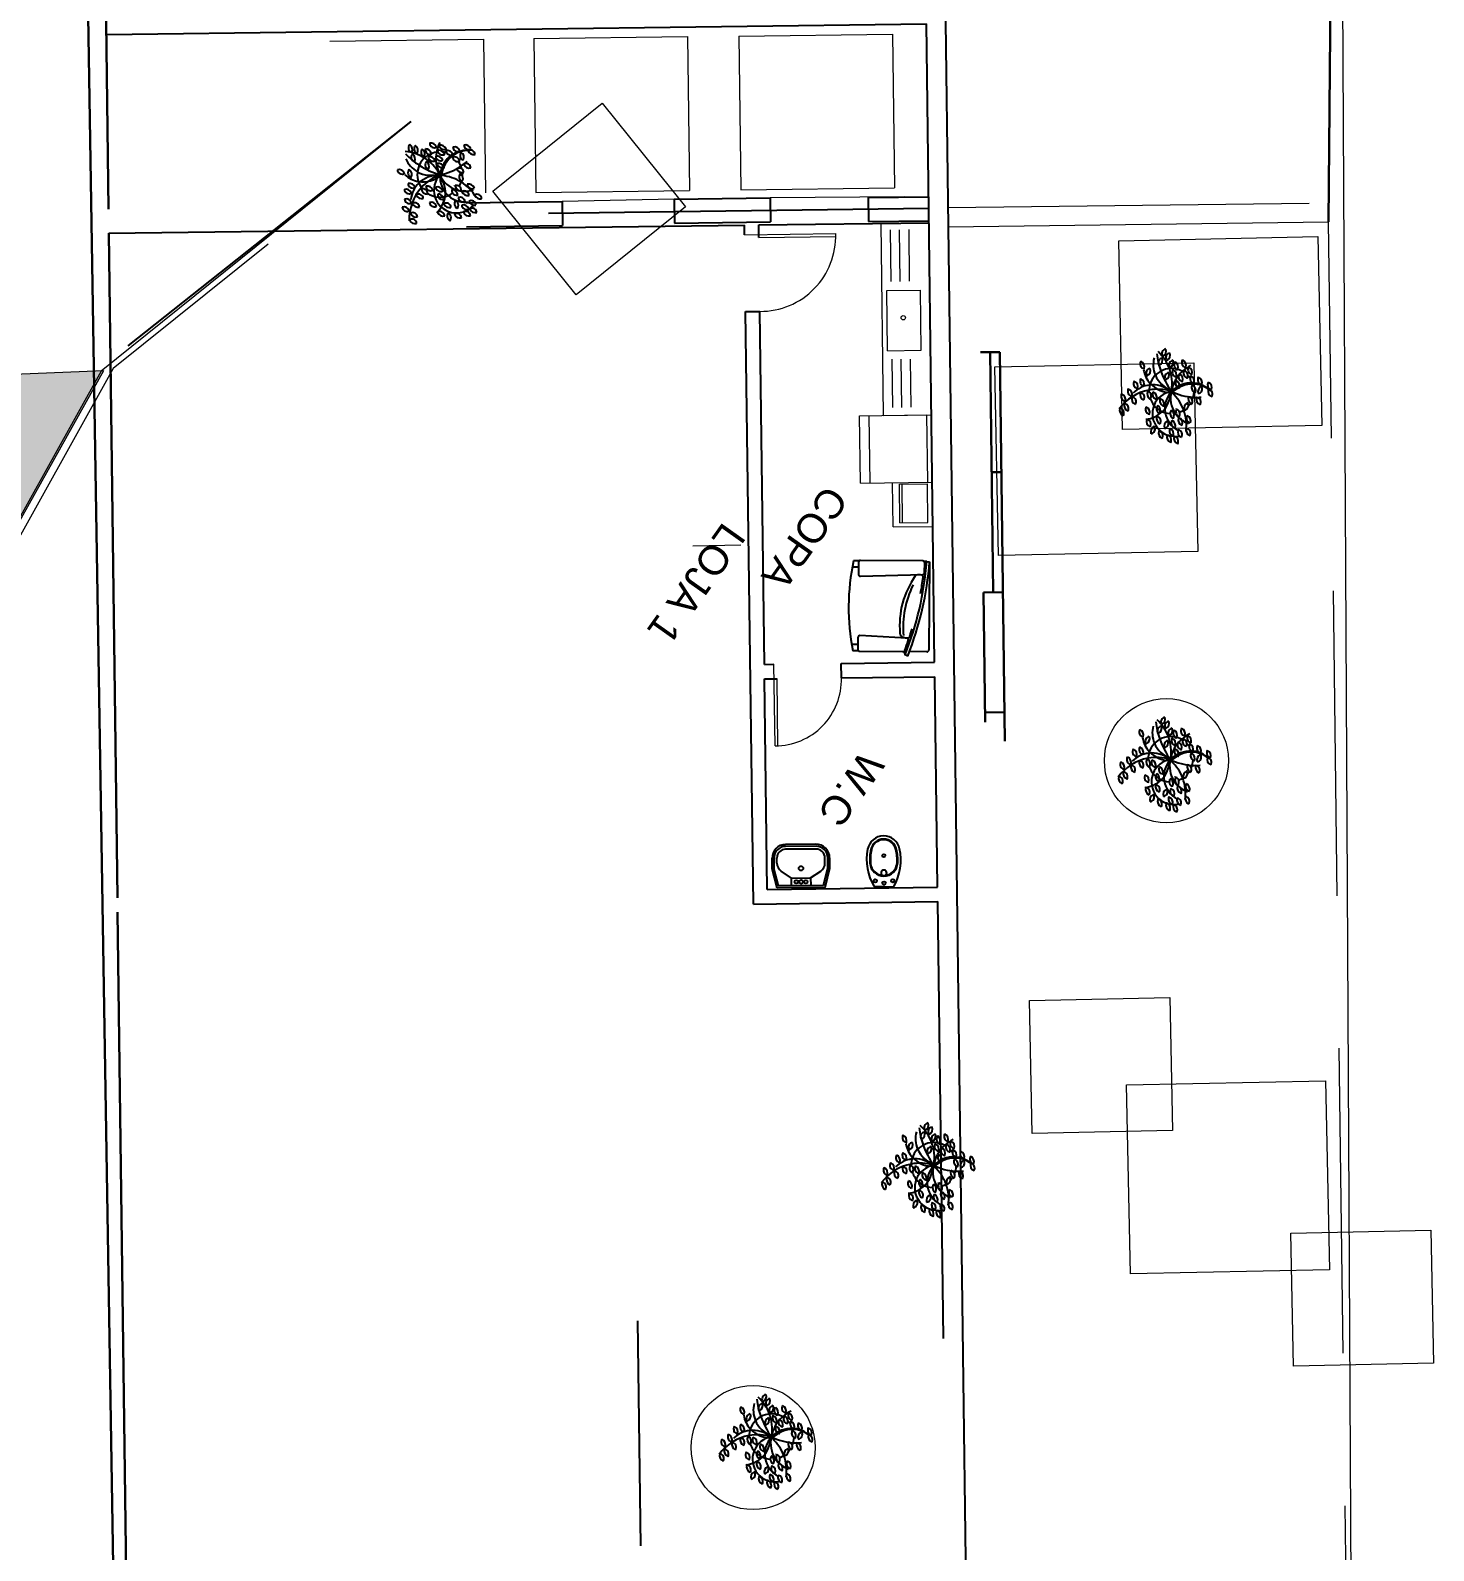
# Model space of a CAD drawing. Header units: metres. Extents: x 322294 to 7190115, y 7390841 to 10157759.
# Drawn here: x 323136.04 to 323150.65, y 7393308.7 to 7393324.52 of the extents above; entities that cross this region are included whole.
import ezdxf

# ---------------------------------------------------------------- set-up
doc = ezdxf.new("R2010")
doc.units = ezdxf.units.M
doc.linetypes.add('DASHED', pattern=[19.05, 12.7, -6.35])
doc.linetypes.add('HIDDEN2', pattern=[4.7625, 3.175, -1.5875])
doc.layers.get('0').update_dxf_attribs({"lineweight": 18})
for name, color, linetype, lineweight in [('352_HIDROG_INTERM_TOP', 4, 'Continuous', 18), ('ESQUADRIA', 2, 'Continuous', 15), ('madeira', 22, 'Continuous', 15), ('MÓVEIS', 7, 'Continuous', 13), ('PAREDE EXTERNA', 6, 'Continuous', 30), ('PAREDE INTERNA', 181, 'Continuous', 25), ('PISO', 254, 'Continuous', 9), ('VIDRO', 4, 'Continuous', 15)]:
    doc.layers.add(name, color=color, linetype=linetype, lineweight=lineweight)
for name, color, linetype in [('HIDRAULICA', 3, 'Continuous'), ('MEBEL', 7, 'DASHED'), ('PECAS', 2, 'Continuous'), ('Piscina', 141, 'Continuous'), ('TEXTO', 2, 'Continuous'), ('VEGET', 64, 'Continuous'), ('VEGET-I', 62, 'Continuous')]:
    doc.layers.add(name, color=color, linetype=linetype)
doc.styles.get("Standard").update_dxf_attribs({"font": 'arial.ttf'})

# ---------------------------------------------------------------- blocks, each defined once
blk = doc.blocks.new('pia de banheiro')
at = {"layer": 'HIDRAULICA', "color": 0}
for p, q in [((-1167.941, -47.098), (-1167.741, -47.048)), ((-1167.941, -47.598), (-1167.941, -47.098)), ((-1167.921, -47.113), (-1167.736, -47.067)), ((-1167.921, -47.582), (-1167.921, -47.113)), ((-1167.841, -47.248), (-1167.767, -47.141)), ((-1167.741, -47.048), (-1167.632, -47.048)), ((-1167.741, -47.068), (-1167.632, -47.068)), ((-1167.685, -47.098), (-1167.632, -47.098)), ((-1167.921, -47.248), (-1167.841, -47.248)), ((-1167.841, -47.248), (-1167.841, -47.448)), ((-1167.541, -47.506), (-1167.541, -47.189)), ((-1167.511, -47.506), (-1167.511, -47.189)), ((-1167.491, -47.506), (-1167.491, -47.189)), ((-1167.841, -47.448), (-1167.921, -47.448)), ((-1167.841, -47.448), (-1167.771, -47.553)), ((-1167.941, -47.598), (-1167.741, -47.648)), ((-1167.921, -47.582), (-1167.736, -47.628)), ((-1167.687, -47.598), (-1167.632, -47.598)), ((-1167.741, -47.628), (-1167.632, -47.628)), ((-1167.741, -47.648), (-1167.632, -47.648))]:
    blk.add_line(p, q, dxfattribs=at)
for centre, radius in [((-1167.881, -47.298), 0.0183), ((-1167.881, -47.348), 0.0195), ((-1167.881, -47.398), 0.0182), ((-1167.741, -47.348), 0.0234)]:
    blk.add_circle(centre, radius, dxfattribs=at)
for centre, radius, start, end in [((-1167.685, -47.198), 0.1, 90, 145.2405), ((-1167.632, -47.189), 0.141, 0, 90), ((-1167.632, -47.189), 0.121, 0, 90), ((-1167.632, -47.189), 0.0914, 0, 90), ((-1167.687, -47.498), 0.1, 213.7272, 270), ((-1167.632, -47.506), 0.0914, 270, 0), ((-1167.632, -47.506), 0.121, 270, 0), ((-1167.632, -47.506), 0.141, 270, 0)]:
    blk.add_arc(centre, radius, start, end, dxfattribs=at)
blk = doc.blocks.new('new block.dwg vaso sanitario')
at = {"layer": 'PECAS', "color": 0}
for q in [(0, 95.742742), (0, -95.742742)]:
    blk.add_line((0, 0), q, dxfattribs=at)
for centre, radius in [((40.000002, 0), 17.500001), ((62.500003, 91.500003), 17.500001), ((325.000014, 0), 15.000001), ((62.500003, -91.500004), 17.500001)]:
    blk.add_circle(centre, radius, dxfattribs=at)
for centre, radius, start, end in [((281.877309, -367.965429), 546.302538, 78.038978, 120.612911), ((359.829176, 0), 170.170846, 0, 78.038978), ((7.500001, 95.742742), 7.5, 120.612911, 180), ((257.500011, 0), 145.000006, 94.115245, 180), ((257.500011, 0), 145.000006, 180, 265.884755), ((257.500011, 0), 138.500006, 94.115245, 180), ((257.500011, 0), 138.500006, 180, 265.884755), ((145.000006, 0), 30.000001, 213.541951, 146.458049), ((282.97582, -354.084727), 500.00002, 77.754014, 94.115245), ((282.97582, -354.084727), 493.50002, 77.754014, 94.115245), ((359.829176, 0), 131.170844, 0, 77.754014), ((359.829176, 0), 131.170844, 282.245986, 0), ((359.829176, 0), 137.670844, 0, 77.754014), ((359.829176, 0), 137.670844, 282.245986, 0), ((359.829176, 0), 170.170846, 281.961022, 0), ((7.500001, -95.742742), 7.5, 180, 239.387089), ((281.877309, 367.965428), 546.302538, 239.387089, 281.961022), ((282.97582, 354.084726), 500.00002, 265.884755, 282.245986), ((282.97582, 354.084726), 493.50002, 265.884755, 282.245986)]:
    blk.add_arc(centre, radius, start, end, dxfattribs=at)
blk = doc.blocks.new('new block.dwg poltrona')
at = {"layer": 'MEBEL', "color": 7, "linetype": 'Continuous', "ltscale": 0.7}
for p, q in [((-704, 950), (-828, 516)), ((-695, 962), (-679, 1017)), ((-560, 929), (-679, 963)), ((-631, 950), (-614, 1011)), ((-703, 444), (-547, 904)), ((48, 734), (-109, 104)), ((27, 66), (205, 690)), ((192, 715), (72, 749)), ((144, 728), (161, 790)), ((144, 728), (161, 790)), ((204, 705), (219, 760)), ((204, 705), (205, 711)), ((-885, 480), (-867, 504)), ((-896, 276), (-846, 451)), ((0, 0), (-883, 252)), ((-95, 80), (2, 52)), ((10, 28), (0, 0)), ((10, 28), (18, 54))]:
    blk.add_line(p, q, dxfattribs=at)
for centre, radius, start, end in [((-685, 944), 20, 74.0623, 164.0623), ((-847, -1272), 2295, 62.3176, 85.807), ((-566, 910), 20, 341.2493, 74.0623), ((67, 730), 20, 74.0623, 166.8753), ((186, 695), 20, 344.0623, 74.0623), ((1160, 3194), 3398, 232.9996, 250.0441), ((1160, 3194), 3368, 232.9996, 250.0441), ((-856, -521), 1026, 88.4288, 90.6413), ((-809, 511), 20, 164.0623, 233.737), ((1160, 3194), 3348, 233.737, 235.5624), ((-643, 446), 50, 79.6415, 147.8366), ((-795, -385), 895, 39.3754, 79.6415), ((-722, 449), 20, 235.5624, 344.0623), ((-685, 424), 20, 166.0258, 236.345), ((-557, 392), 152, 147.8366, 166.0258), ((1160, 3194), 3348, 236.345, 237.7818), ((-856, -521), 1006, 48.2769, 79.2573), ((-877, 271), 20, 164.0623, 254.0876), ((1160, 3194), 3348, 244.2937, 247.2111), ((-202, 167), 103, 330.3808, 2.1619), ((-119, 170), 20, 2.1619, 39.3754), ((-129, 126), 20, 247.2111, 330.3808), ((-89, 99), 20, 166.0798, 254.0623), ((8, 71), 20, 254.0623, 344.0623)]:
    blk.add_arc(centre, radius, start, end, dxfattribs=at)
blk = doc.blocks.new('qasdfg')
at = {"layer": 'VEGET'}
for centre, radius, start, end in [((1625.764, 1197.128), 0.0619, 107.1376, 191.5711), ((1625.701, 1197.167), 0.0506, 272.3395, 23.3629), ((1625.808, 1197.18), 0.0506, 93.3806, 204.4039), ((1625.744, 1197.217), 0.0619, 288.1787, 12.6121), ((1625.946, 1197.13), 0.0506, 93.3806, 204.4039), ((1625.883, 1197.167), 0.0619, 288.1787, 12.6121), ((1626.173, 1197.149), 0.0619, 107.1376, 191.5711), ((1626.11, 1197.187), 0.0506, 272.3395, 23.3629), ((1626.271, 1197.229), 0.0506, 93.3806, 204.4039), ((1626.208, 1197.266), 0.0619, 288.1787, 12.6121), ((1626.334, 1197.167), 0.0506, 93.3806, 204.4039), ((1626.271, 1197.204), 0.0619, 288.1787, 12.6121), ((1626.413, 1197.174), 0.0506, 93.3806, 204.4039), ((1626.349, 1197.211), 0.0619, 288.1787, 12.6121), ((1625.78, 1197.014), 0.0619, 107.1376, 191.5711), ((1625.717, 1197.052), 0.0506, 272.3395, 23.3629), ((1625.762, 1197.071), 0.00165, 23.3629, 107.1376), ((1625.824, 1197.062), 0.0506, 43.8385, 154.8618), ((1625.811, 1197.134), 0.0619, 238.6366, 323.07), ((1625.78, 1197.083), 0.00165, 154.8618, 238.6366), ((1625.884, 1197.009), 0.0619, 107.1376, 178.7248), ((1625.866, 1197.066), 0.00165, 23.3629, 107.1376), ((1625.821, 1197.047), 0.0506, 6.6283, 23.3629), ((1625.999, 1196.855), 0.235, 102.1424, 122.7904), ((1625.902, 1197.109), 0.00165, 204.4039, 288.1787), ((1625.99, 1197.055), 0.0506, 93.3806, 143.9816), ((1625.927, 1197.092), 0.0619, 357.9665, 12.6121), ((1625.999, 1196.855), 0.235, 83.7908, 92.4658), ((1626.049, 1197.044), 0.0506, 43.8385, 118.6061), ((1626.036, 1197.117), 0.0619, 317.9795, 323.07), ((1625.999, 1196.855), 0.235, 56.4506, 69.4383), ((1626.17, 1197.022), 0.0506, 82.9891, 144.7784), ((1626.115, 1197.07), 0.0619, 316.379, 2.2207), ((1625.999, 1196.855), 0.235, 41.369, 46.9933), ((1626.224, 1196.971), 0.0619, 94.8883, 140.7607), ((1626.231, 1197.099), 0.0506, 93.3806, 204.4039), ((1626.187, 1197.079), 0.00165, 204.4039, 288.1787), ((1626.168, 1197.136), 0.0619, 288.1787, 12.6121), ((1626.17, 1197.022), 0.0506, 303.7278, 11.1135), ((1626.218, 1197.031), 0.00165, 11.1135, 94.8883), ((1626.306, 1197.048), 0.0619, 107.1376, 191.5711), ((1626.243, 1197.086), 0.0506, 272.3395, 23.3629), ((1626.322, 1196.984), 0.0506, 43.8385, 154.8618), ((1626.309, 1197.056), 0.0619, 238.6366, 323.07), ((1626.288, 1197.105), 0.00165, 23.3629, 107.1376), ((1626.387, 1197.082), 0.0619, 107.1376, 191.5711), ((1626.324, 1197.12), 0.0506, 272.3395, 23.3629), ((1626.369, 1197.139), 0.00165, 23.3629, 107.1376), ((1626.444, 1197.106), 0.0506, 93.3806, 204.4039), ((1626.4, 1197.086), 0.00165, 204.4039, 288.1787), ((1626.381, 1197.143), 0.0619, 288.1787, 12.6121), ((1626.461, 1197.011), 0.0506, 93.3806, 204.4039), ((1626.398, 1197.048), 0.0619, 288.1787, 12.6121), ((1625.754, 1196.871), 0.0619, 107.1376, 191.5711), ((1625.691, 1196.909), 0.0506, 272.3395, 23.3629), ((1625.736, 1196.928), 0.00165, 23.3629, 107.1376), ((1625.808, 1196.852), 0.0619, 130.9791, 191.5711), ((1625.814, 1196.939), 0.0619, 107.1376, 191.5711), ((1625.751, 1196.978), 0.0506, 272.3395, 301.6855), ((1625.999, 1196.855), 0.235, 160.2012, 169.1247), ((1625.796, 1196.997), 0.00165, 23.3629, 107.1376), ((1625.751, 1196.978), 0.0506, 5.6463, 23.3629), ((1625.999, 1196.855), 0.235, 138.7234, 147.1305), ((1625.999, 1196.855), 0.235, 5.8965, 32.0556), ((1626.264, 1196.825), 0.0619, 94.8883, 119.6107), ((1626.211, 1196.876), 0.0506, 296.502, 11.1135), ((1626.259, 1196.885), 0.00165, 11.1135, 94.8883), ((1626.278, 1197.005), 0.00165, 154.8618, 238.6366), ((1626.349, 1196.906), 0.0506, 93.3806, 204.4039), ((1626.305, 1196.886), 0.00165, 204.4039, 288.1787), ((1626.286, 1196.943), 0.0619, 288.1787, 12.6121), ((1626.434, 1196.838), 0.0506, 93.3806, 204.4039), ((1626.371, 1196.875), 0.0619, 288.1787, 12.6121), ((1626.448, 1196.903), 0.0506, 43.8385, 154.8618), ((1626.435, 1196.975), 0.0619, 238.6366, 323.07), ((1626.403, 1196.924), 0.00165, 154.8618, 238.6366), ((1626.417, 1196.991), 0.00165, 204.4039, 288.1787), ((1625.73, 1196.774), 0.0619, 107.1376, 191.5711), ((1625.668, 1196.813), 0.0506, 272.3395, 23.3629), ((1625.713, 1196.832), 0.00165, 23.3629, 107.1376), ((1625.777, 1196.647), 0.0619, 60.1046, 144.538), ((1625.789, 1196.714), 0.0619, 100.9437, 179.3217), ((1625.736, 1196.764), 0.0506, 260.0902, 348.9686), ((1625.746, 1196.891), 0.0506, 272.3395, 291.0252), ((1625.999, 1196.855), 0.235, 182.7695, 199.9307), ((1625.999, 1196.855), 0.235, 205.1648, 306.7226), ((1626.135, 1196.717), 0.0619, 277.7872, 2.2207), ((1625.999, 1196.855), 0.235, 325.0115, 354.0729), ((1626.19, 1196.669), 0.0506, 82.9891, 88.1757), ((1626.345, 1196.748), 0.0619, 107.1376, 191.5711), ((1626.282, 1196.786), 0.0506, 272.3395, 23.3629), ((1626.327, 1196.806), 0.00165, 23.3629, 107.1376), ((1626.39, 1196.818), 0.00165, 204.4039, 288.1787), ((1625.726, 1196.519), 0.0619, 60.1046, 144.538), ((1625.711, 1196.59), 0.0506, 225.3065, 336.3299), ((1625.736, 1196.576), 0.0619, 60.1046, 144.538), ((1625.722, 1196.648), 0.0506, 225.3065, 336.3299), ((1625.762, 1196.719), 0.0506, 225.3065, 336.3299), ((1625.756, 1196.571), 0.00165, 336.3299, 60.1046), ((1625.766, 1196.628), 0.00165, 336.3299, 60.1046), ((1625.824, 1196.542), 0.0619, 60.1046, 144.538), ((1625.81, 1196.614), 0.0506, 225.3065, 336.3299), ((1625.807, 1196.699), 0.00165, 336.3299, 60.1046), ((1625.854, 1196.594), 0.00165, 336.3299, 60.1046), ((1625.985, 1196.503), 0.0619, 60.1046, 144.538), ((1625.97, 1196.574), 0.0506, 225.3065, 336.3299), ((1626.015, 1196.555), 0.00165, 336.3299, 60.1046), ((1626.141, 1196.533), 0.0619, 107.1376, 191.5711), ((1626.078, 1196.571), 0.0506, 272.3395, 23.3629), ((1626.123, 1196.59), 0.00165, 23.3629, 107.1376), ((1626.199, 1196.492), 0.0619, 107.1376, 191.5711), ((1626.136, 1196.53), 0.0506, 272.3395, 23.3629), ((1626.19, 1196.669), 0.0506, 183.5584, 194.0125), ((1626.143, 1196.657), 0.00165, 194.0125, 277.7872), ((1626.181, 1196.55), 0.00165, 23.3629, 107.1376), ((1626.244, 1196.622), 0.0506, 93.3806, 204.4039), ((1626.2, 1196.602), 0.00165, 204.4039, 288.1787), ((1626.181, 1196.659), 0.0619, 288.1787, 12.6121), ((1626.3, 1196.489), 0.0619, 107.1376, 191.5711), ((1626.238, 1196.527), 0.0506, 272.3395, 23.3629), ((1626.332, 1196.578), 0.0506, 93.3806, 204.4039), ((1626.283, 1196.546), 0.00165, 23.3629, 107.1376), ((1626.288, 1196.558), 0.00165, 204.4039, 288.1787), ((1626.269, 1196.615), 0.0619, 288.1787, 12.6121), ((1626.434, 1196.554), 0.0506, 93.3806, 204.4039), ((1626.371, 1196.591), 0.0619, 288.1787, 12.6121), ((1626.501, 1196.542), 0.0506, 93.3806, 204.4039), ((1626.438, 1196.579), 0.0619, 288.1787, 12.6121), ((1625.992, 1196.428), 0.0619, 107.1376, 191.5711), ((1625.929, 1196.466), 0.0506, 272.3395, 23.3629), ((1625.974, 1196.486), 0.00165, 23.3629, 107.1376), ((1626.382, 1196.462), 0.0619, 107.1376, 191.5711), ((1626.319, 1196.5), 0.0506, 272.3395, 23.3629), ((1626.364, 1196.519), 0.00165, 23.3629, 107.1376), ((1626.39, 1196.534), 0.00165, 204.4039, 288.1787), ((1626.457, 1196.522), 0.00165, 204.4039, 288.1787)]:
    blk.add_arc(centre, radius, start, end, dxfattribs=at)
at = {"layer": 'VEGET-I'}
blk.add_circle((1626.002, 1196.856), 0.0166, dxfattribs=at)
blk.add_circle((1626.002, 1196.856), 0.0166, dxfattribs=at)
for centre, radius, start, end in [((1626.462, 1196.818), 0.454, 117.331, 145.743), ((1625.9, 1197.12), 0.283, 339.4885, 15.0874), ((1626.17, 1197.022), 0.236, 283.589, 45.6994), ((1626.042, 1197.137), 0.283, 176.9672, 212.4166), ((1626.045, 1197.153), 0.283, 176.9672, 213.9632), ((1625.821, 1197.047), 0.0506, 272.3395, 6.6283), ((1625.421, 1196.767), 0.588, 31.7655, 39.9955), ((1625.421, 1196.767), 0.588, 8.699, 31.7655), ((1625.99, 1197.055), 0.0506, 143.9816, 204.4039), ((1625.946, 1197.035), 0.00165, 204.4039, 288.1787), ((1625.927, 1197.092), 0.0619, 288.1787, 357.9665), ((1625.9, 1197.12), 0.283, 291.0544, 339.4885), ((1626.049, 1197.044), 0.0506, 118.6061, 154.8618), ((1626.004, 1197.065), 0.00165, 154.8618, 238.6366), ((1626.036, 1197.117), 0.0619, 238.6366, 317.9795), ((1626.462, 1196.818), 0.454, 145.743, 172.7136), ((1626.17, 1197.022), 0.0506, 144.7784, 194.0125), ((1626.115, 1197.07), 0.0619, 277.7872, 316.379), ((1626.036, 1197.117), 0.262, 315.0896, 7.614), ((1625.844, 1197.178), 0.358, 240.2296, 257.2662), ((1625.746, 1196.891), 0.0506, 291.0252, 23.3629), ((1625.808, 1196.852), 0.0619, 107.1376, 130.9791), ((1625.751, 1196.978), 0.0506, 301.6855, 5.6463), ((1625.791, 1196.91), 0.00165, 23.3629, 107.1376), ((1626.042, 1197.137), 0.283, 212.4166, 261.0002), ((1625.868, 1196.832), 0.0619, 107.1376, 191.5711), ((1625.806, 1196.87), 0.0506, 272.3395, 23.3629), ((1626.045, 1197.153), 0.283, 213.9632, 261.0002), ((1625.884, 1197.009), 0.0619, 178.7248, 191.5711), ((1625.851, 1196.889), 0.00165, 23.3629, 107.1376), ((1625.944, 1196.845), 0.0619, 107.1376, 191.5711), ((1625.881, 1196.883), 0.0506, 272.3395, 23.3629), ((1625.926, 1196.902), 0.00165, 23.3629, 107.1376), ((1626.036, 1197.117), 0.262, 262.5928, 315.0896), ((1625.786, 1196.69), 0.283, 347.3863, 39.1633), ((1626.179, 1196.622), 0.283, 79.6042, 124.9525), ((1626.123, 1197.01), 0.00165, 194.0125, 277.7872), ((1626.126, 1197.002), 0.00165, 204.4039, 288.1787), ((1626.189, 1196.819), 0.0619, 107.1376, 191.5711), ((1626.126, 1196.857), 0.0506, 272.3395, 23.3629), ((1626.224, 1196.971), 0.0619, 140.7607, 179.3217), ((1626.17, 1197.022), 0.0506, 260.0902, 303.7278), ((1626.171, 1196.876), 0.00165, 23.3629, 107.1376), ((1626.264, 1196.825), 0.0619, 119.6107, 179.3217), ((1626.179, 1196.622), 0.283, 40.9195, 79.6042), ((1625.999, 1196.856), 0.235, 353.703, 5.5399), ((1625.844, 1197.178), 0.358, 257.2662, 296.1341), ((1625.789, 1196.714), 0.0619, 94.8883, 100.9437), ((1625.784, 1196.774), 0.00165, 11.1135, 94.8883), ((1625.736, 1196.764), 0.0506, 348.9686, 11.1135), ((1625.871, 1196.754), 0.0619, 107.1376, 191.5711), ((1625.808, 1196.792), 0.0506, 272.3395, 23.3629), ((1626.196, 1196.446), 0.454, 117.331, 145.8123), ((1625.853, 1196.811), 0.00165, 23.3629, 107.1376), ((1625.907, 1196.685), 0.0619, 60.1046, 144.538), ((1625.892, 1196.757), 0.0506, 225.3065, 336.3299), ((1625.215, 1197.124), 0.831, 324.7643, 341.223), ((1625.937, 1196.738), 0.00165, 336.3299, 60.1046), ((1625.721, 1196.772), 0.283, 328.0833, 15.0874), ((1626.17, 1197.022), 0.236, 224.4793, 283.589), ((1626.473, 1197.014), 0.497, 198.5602, 225.9215), ((1626.29, 1196.822), 0.283, 176.9672, 221.8203), ((1626.176, 1196.717), 0.0619, 107.1376, 191.5711), ((1626.113, 1196.755), 0.0506, 272.3395, 23.3629), ((1626.19, 1196.669), 0.0506, 88.1757, 183.5584), ((1626.158, 1196.775), 0.00165, 23.3629, 107.1376), ((1626.211, 1196.876), 0.0506, 260.0902, 296.502), ((1626.196, 1196.446), 0.454, 145.8123, 172.7136), ((1625.215, 1197.124), 0.831, 311.9854, 324.7643), ((1625.721, 1196.772), 0.283, 291.0544, 328.0833), ((1625.786, 1196.69), 0.283, 315.1303, 347.3863), ((1626.29, 1196.822), 0.283, 221.8203, 261.0002), ((1626.473, 1197.014), 0.497, 225.9215, 269.3964)]:
    blk.add_arc(centre, radius, start, end, dxfattribs=at)

msp = doc.modelspace()

# ---------------------------------------------------------------- hatches: boundary and pattern name
at = {"layer": 'Piscina'}
h = msp.add_hatch(color=256, dxfattribs=at)
h.dxf.hatch_style = 1
h.paths.add_polyline_path([(323123.88, 7393318.838), (323127.175, 7393318.971), (323127.136, 7393319.924), (323128.064, 7393319.962), (323128.092, 7393319.265), (323128.623, 7393319.286), (323128.826, 7393314.243), (323130.133, 7393314.296), (323130.163, 7393313.559), (323131.573, 7393313.615), (323131.548, 7393314.239), (323132.041, 7393314.259), (323132.055, 7393313.924), (323132.868, 7393313.957), (323136.799, 7393320.976), (323135.488, 7393320.923), (323135.447, 7393321.94), (323133.747, 7393321.871), (323133.717, 7393322.632), (323130.952, 7393325.031), (323129.46, 7393324.971), (323129.521, 7393323.469), (323128.254, 7393323.418), (323128.281, 7393322.768), (323127.13, 7393322.722), (323127.079, 7393324.001), (323127.01, 7393325.708), (323123.609, 7393325.571), (323123.734, 7393322.463), (323124.334, 7393322.487), (323124.358, 7393321.887), (323123.758, 7393321.863)])
h.paths.add_polyline_path([(323125.165, 7393321.304), (323125.141, 7393321.904), (323125.74, 7393321.928), (323125.764, 7393321.328)], flags=16)
h.paths.add_polyline_path([(323125.065, 7393321.313), (323124.466, 7393321.289), (323124.441, 7393321.888), (323125.041, 7393321.913)], flags=16)
h.paths.add_polyline_path([(323125.815, 7393321.32), (323125.791, 7393321.92), (323126.391, 7393321.944), (323126.415, 7393321.345)], flags=16)
h.paths.add_polyline_path([(323125.134, 7393321.938), (323125.109, 7393322.538), (323125.709, 7393322.562), (323125.733, 7393321.962)], flags=16)
h.paths.add_polyline_path([(323125.076, 7393321.942), (323124.476, 7393321.918), (323124.452, 7393322.518), (323125.052, 7393322.542)], flags=16)
h.paths.add_polyline_path([(323126.456, 7393321.346), (323126.432, 7393321.946), (323127.032, 7393321.97), (323127.056, 7393321.37)], flags=16)
h.paths.add_polyline_path([(323125.799, 7393321.971), (323125.775, 7393322.571), (323126.375, 7393322.595), (323126.399, 7393321.996)], flags=16)
h.paths.add_polyline_path([(323127.104, 7393320.732), (323127.08, 7393321.332), (323127.679, 7393321.356), (323127.703, 7393320.756)], flags=16)
h.paths.add_polyline_path([(323126.465, 7393322.005), (323126.44, 7393322.604), (323127.04, 7393322.628), (323127.064, 7393322.029)], flags=16)
h.paths.add_polyline_path([(323127.106, 7393321.38), (323127.081, 7393321.98), (323127.681, 7393322.004), (323127.705, 7393321.405)], flags=16)
h.paths.add_polyline_path([(323125.12, 7393322.597), (323125.096, 7393323.196), (323125.695, 7393323.22), (323125.72, 7393322.621)], flags=16)
h.paths.add_polyline_path([(323125.786, 7393322.63), (323125.761, 7393323.229), (323126.361, 7393323.254), (323126.385, 7393322.654)], flags=16)
h.paths.add_polyline_path([(323127.117, 7393322.024), (323127.093, 7393322.624), (323127.692, 7393322.648), (323127.716, 7393322.049)], flags=16)
h.paths.add_polyline_path([(323127.742, 7393320.778), (323127.718, 7393321.377), (323128.317, 7393321.401), (323128.341, 7393320.802)], flags=16)
h.paths.add_polyline_path([(323126.432, 7393322.65), (323126.408, 7393323.249), (323127.007, 7393323.273), (323127.032, 7393322.674)], flags=16)
h.paths.add_polyline_path([(323127.762, 7393321.407), (323127.738, 7393322.006), (323128.337, 7393322.031), (323128.362, 7393321.431)], flags=16)
h.paths.add_polyline_path([(323127.752, 7393322.054), (323127.728, 7393322.654), (323128.327, 7393322.678), (323128.352, 7393322.078)], flags=16)
h.paths.add_polyline_path([(323126.406, 7393323.295), (323126.382, 7393323.894), (323126.981, 7393323.918), (323127.006, 7393323.319)], flags=16)
h.paths.add_polyline_path([(323128.396, 7393320.719), (323128.996, 7393320.743), (323129.02, 7393320.144), (323128.42, 7393320.119)], flags=16)
h.paths.add_polyline_path([(323128.407, 7393320.774), (323128.383, 7393321.374), (323128.983, 7393321.398), (323129.007, 7393320.799)], flags=16)
h.paths.add_polyline_path([(323128.43, 7393321.44), (323128.405, 7393322.039), (323129.005, 7393322.063), (323129.029, 7393321.464)], flags=16)
h.paths.add_polyline_path([(323128.419, 7393322.081), (323128.394, 7393322.681), (323128.994, 7393322.705), (323129.018, 7393322.105)], flags=16)
h.paths.add_polyline_path([(323129.087, 7393320.769), (323129.063, 7393321.368), (323129.662, 7393321.393), (323129.686, 7393320.793)], flags=16)
h.paths.add_polyline_path([(323129.11, 7393320.734), (323129.71, 7393320.758), (323129.734, 7393320.159), (323129.134, 7393320.134)], flags=16)
h.paths.add_polyline_path([(323129.125, 7393320.045), (323129.725, 7393320.07), (323129.749, 7393319.47), (323129.149, 7393319.446)], flags=16)
h.paths.add_polyline_path([(323128.403, 7393322.745), (323128.379, 7393323.345), (323128.978, 7393323.369), (323129.003, 7393322.769)], flags=16)
h.paths.add_polyline_path([(323129.093, 7393321.438), (323129.069, 7393322.038), (323129.668, 7393322.062), (323129.692, 7393321.462)], flags=16)
h.paths.add_polyline_path([(323129.222, 7393319.382), (323129.822, 7393319.406), (323129.846, 7393318.806), (323129.246, 7393318.782)], flags=16)
h.paths.add_polyline_path([(323129.095, 7393322.108), (323129.071, 7393322.708), (323129.671, 7393322.732), (323129.695, 7393322.133)], flags=16)
h.paths.add_polyline_path([(323129.243, 7393318.759), (323129.842, 7393318.783), (323129.867, 7393318.183), (323129.267, 7393318.159)], flags=16)
h.paths.add_polyline_path([(323129.068, 7393322.776), (323129.044, 7393323.375), (323129.644, 7393323.399), (323129.668, 7393322.8)], flags=16)
h.paths.add_polyline_path([(323129.753, 7393320.829), (323129.729, 7393321.428), (323130.328, 7393321.452), (323130.352, 7393320.853)], flags=16)
h.paths.add_polyline_path([(323129.801, 7393320.718), (323130.401, 7393320.742), (323130.425, 7393320.143), (323129.825, 7393320.118)], flags=16)
h.paths.add_polyline_path([(323129.229, 7393318.089), (323129.829, 7393318.113), (323129.853, 7393317.514), (323129.254, 7393317.489)], flags=16)
h.paths.add_polyline_path([(323129.828, 7393320.061), (323130.427, 7393320.085), (323130.451, 7393319.485), (323129.852, 7393319.461)], flags=16)
h.paths.add_polyline_path([(323129.763, 7393321.511), (323129.739, 7393322.111), (323130.338, 7393322.135), (323130.362, 7393321.536)], flags=16)
h.paths.add_polyline_path([(323129.872, 7393319.433), (323130.472, 7393319.457), (323130.496, 7393318.858), (323129.896, 7393318.833)], flags=16)
h.paths.add_polyline_path([(323129.725, 7393322.145), (323129.701, 7393322.744), (323130.301, 7393322.768), (323130.325, 7393322.169)], flags=16)
h.paths.add_polyline_path([(323129.892, 7393318.771), (323130.492, 7393318.796), (323130.516, 7393318.196), (323129.916, 7393318.172)], flags=16)
h.paths.add_polyline_path([(323129.715, 7393322.802), (323129.69, 7393323.401), (323130.29, 7393323.426), (323130.314, 7393322.826)], flags=16)
h.paths.add_polyline_path([(323129.922, 7393318.144), (323130.522, 7393318.168), (323130.546, 7393317.569), (323129.947, 7393317.544)], flags=16)
h.paths.add_polyline_path([(323130.414, 7393320.836), (323130.39, 7393321.435), (323130.99, 7393321.46), (323131.014, 7393320.86)], flags=16)
h.paths.add_polyline_path([(323130.444, 7393320.81), (323131.043, 7393320.834), (323131.067, 7393320.234), (323130.468, 7393320.21)], flags=16)
h.paths.add_polyline_path([(323130.47, 7393320.116), (323131.069, 7393320.14), (323131.094, 7393319.54), (323130.494, 7393319.516)], flags=16)
h.paths.add_polyline_path([(323130.399, 7393321.5), (323130.374, 7393322.1), (323130.974, 7393322.124), (323130.998, 7393321.524)], flags=16)
h.paths.add_polyline_path([(323130.526, 7393319.453), (323131.126, 7393319.477), (323131.15, 7393318.877), (323130.55, 7393318.853)], flags=16)
h.paths.add_polyline_path([(323129.678, 7393323.458), (323129.653, 7393324.058), (323130.253, 7393324.082), (323130.277, 7393323.483)], flags=16)
h.paths.add_polyline_path([(323130.393, 7393322.172), (323130.369, 7393322.771), (323130.969, 7393322.795), (323130.993, 7393322.196)], flags=16)
h.paths.add_polyline_path([(323129.962, 7393317.445), (323130.562, 7393317.469), (323130.586, 7393316.869), (323129.986, 7393316.845)], flags=16)
h.paths.add_polyline_path([(323130.594, 7393318.779), (323131.193, 7393318.804), (323131.217, 7393318.204), (323130.618, 7393318.18)], flags=16)
h.paths.add_polyline_path([(323130.369, 7393322.828), (323130.345, 7393323.428), (323130.944, 7393323.452), (323130.969, 7393322.852)], flags=16)
h.paths.add_polyline_path([(323130.56, 7393318.118), (323131.159, 7393318.143), (323131.184, 7393317.543), (323130.584, 7393317.519)], flags=16)
h.paths.add_polyline_path([(323129.833, 7393316.798), (323130.432, 7393316.822), (323130.456, 7393316.223), (323129.857, 7393316.198)], flags=16)
h.paths.add_polyline_path([(323131.075, 7393320.855), (323131.051, 7393321.455), (323131.651, 7393321.479), (323131.675, 7393320.879)], flags=16)
h.paths.add_polyline_path([(323131.096, 7393320.813), (323131.696, 7393320.838), (323131.72, 7393320.238), (323131.12, 7393320.214)], flags=16)
h.paths.add_polyline_path([(323131.158, 7393320.126), (323131.758, 7393320.15), (323131.782, 7393319.551), (323131.183, 7393319.527)], flags=16)
h.paths.add_polyline_path([(323131.068, 7393321.541), (323131.044, 7393322.141), (323131.643, 7393322.165), (323131.668, 7393321.565)], flags=16)
h.paths.add_polyline_path([(323130.371, 7393323.497), (323130.347, 7393324.097), (323130.946, 7393324.121), (323130.971, 7393323.521)], flags=16)
h.paths.add_polyline_path([(323131.176, 7393319.459), (323131.775, 7393319.483), (323131.799, 7393318.883), (323131.2, 7393318.859)], flags=16)
h.paths.add_polyline_path([(323131.042, 7393322.198), (323131.017, 7393322.797), (323131.617, 7393322.821), (323131.641, 7393322.222)], flags=16)
h.paths.add_polyline_path([(323130.587, 7393317.455), (323131.186, 7393317.48), (323131.21, 7393316.88), (323130.611, 7393316.856)], flags=16)
h.paths.add_polyline_path([(323131.015, 7393322.854), (323130.991, 7393323.454), (323131.59, 7393323.478), (323131.615, 7393322.878)], flags=16)
h.paths.add_polyline_path([(323129.93, 7393316.108), (323130.529, 7393316.133), (323130.553, 7393315.533), (323129.954, 7393315.509)], flags=16)
h.paths.add_polyline_path([(323130.647, 7393316.779), (323131.247, 7393316.803), (323131.271, 7393316.203), (323130.671, 7393316.179)], flags=16)
h.paths.add_polyline_path([(323131.72, 7393320.955), (323131.695, 7393321.555), (323131.731, 7393321.556), (323131.706, 7393322.167), (323132.306, 7393322.192), (323132.33, 7393321.592), (323132.295, 7393321.591), (323132.319, 7393320.98)], flags=16)
h.paths.add_polyline_path([(323131.704, 7393322.224), (323131.68, 7393322.824), (323132.279, 7393322.848), (323132.303, 7393322.249)], flags=16)
h.paths.add_polyline_path([(323129.918, 7393315.418), (323130.518, 7393315.443), (323130.542, 7393314.843), (323129.942, 7393314.819)], flags=16)
h.paths.add_polyline_path([(323131.677, 7393322.881), (323131.653, 7393323.48), (323132.253, 7393323.505), (323132.277, 7393322.905)], flags=16)
h.paths.add_polyline_path([(323130.711, 7393316.053), (323131.31, 7393316.077), (323131.335, 7393315.478), (323130.735, 7393315.454)], flags=16)
h.paths.add_polyline_path([(323131.316, 7393316.681), (323131.916, 7393316.705), (323131.94, 7393316.105), (323131.34, 7393316.081)], flags=16)
h.paths.add_polyline_path([(323132.387, 7393320.859), (323132.986, 7393320.883), (323133.01, 7393320.284), (323132.411, 7393320.259)], flags=16)
h.paths.add_polyline_path([(323132.4, 7393320.936), (323132.376, 7393321.535), (323132.975, 7393321.559), (323133, 7393320.96)], flags=16)
h.paths.add_polyline_path([(323132.382, 7393321.594), (323132.358, 7393322.194), (323132.958, 7393322.218), (323132.982, 7393321.618)], flags=16)
h.paths.add_polyline_path([(323132.349, 7393322.25), (323132.325, 7393322.85), (323132.925, 7393322.874), (323132.949, 7393322.275)], flags=16)
h.paths.add_polyline_path([(323130.704, 7393315.359), (323131.304, 7393315.384), (323131.328, 7393314.784), (323130.729, 7393314.76)], flags=16)
h.paths.add_polyline_path([(323131.335, 7393316.044), (323131.934, 7393316.068), (323131.935, 7393316.059), (323132.534, 7393316.083), (323132.558, 7393315.484), (323131.959, 7393315.46), (323131.958, 7393315.468), (323131.359, 7393315.444)], flags=16)
h.paths.add_polyline_path([(323133.046, 7393320.896), (323133.646, 7393320.92), (323133.67, 7393320.321), (323133.071, 7393320.297)], flags=16)
h.paths.add_polyline_path([(323133.068, 7393320.943), (323133.044, 7393321.543), (323133.644, 7393321.567), (323133.668, 7393320.967)], flags=16)
h.paths.add_polyline_path([(323133.097, 7393320.183), (323133.696, 7393320.207), (323133.72, 7393319.607), (323133.121, 7393319.583)], flags=16)
h.paths.add_polyline_path([(323133.032, 7393321.614), (323133.008, 7393322.213), (323133.607, 7393322.238), (323133.631, 7393321.638)], flags=16)
h.paths.add_polyline_path([(323130.699, 7393314.664), (323131.299, 7393314.688), (323131.323, 7393314.088), (323130.723, 7393314.064)], flags=16)
h.paths.add_polyline_path([(323131.452, 7393315.286), (323132.051, 7393315.31), (323132.076, 7393314.71), (323131.476, 7393314.686)], flags=16)
h.paths.add_polyline_path([(323133.715, 7393320.932), (323134.314, 7393320.956), (323134.338, 7393320.357), (323133.739, 7393320.333)], flags=16)
h.paths.add_polyline_path([(323133.733, 7393320.262), (323134.333, 7393320.286), (323134.357, 7393319.686), (323133.758, 7393319.662)], flags=16)
h.paths.add_polyline_path([(323132.504, 7393323.696), (323132.641, 7393323.829), (323132.774, 7393323.692), (323132.694, 7393323.623)], flags=17)
h.paths.add_polyline_path([(323133.772, 7393319.58), (323134.371, 7393319.604), (323134.395, 7393319.004), (323133.796, 7393318.98)], flags=16)
h.paths.add_polyline_path([(323132.152, 7393314.672), (323132.751, 7393314.697), (323132.776, 7393314.097), (323132.176, 7393314.073)], flags=16)
h.paths.add_polyline_path([(323134.356, 7393320.964), (323134.956, 7393320.989), (323134.98, 7393320.389), (323134.38, 7393320.365)], flags=16)
h.paths.add_polyline_path([(323134.437, 7393320.269), (323135.037, 7393320.293), (323135.061, 7393319.693), (323134.461, 7393319.669)], flags=16)
h.paths.add_polyline_path([(323132.978, 7393323.355), (323132.977, 7393323.155), (323132.865, 7393323.353), (323132.857, 7393323.339)], flags=17)
h.paths.add_polyline_path([(323132.854, 7393323.761), (323132.847, 7393323.882), (323132.79, 7393323.916), (323132.763, 7393323.793)], flags=17)
h.paths.add_polyline_path([(323135.212, 7393320.293), (323135.812, 7393320.317), (323135.836, 7393319.718), (323135.236, 7393319.694)], flags=16)

# ---------------------------------------------------------------- linework, layer by layer
for points in [[(323138.39, 7393322.273), (323136.775, 7393320.975), (323132.868, 7393313.957), (323132.989, 7393310.959), (323127.737, 7393310.76), (323127.476, 7393317.211), (323123.952, 7393317.069), (323123.543, 7393327.208)], [(323138.515, 7393322.297), (323136.9, 7393321), (323132.993, 7393313.982), (323133.114, 7393310.984), (323127.862, 7393310.784), (323127.602, 7393317.236), (323124.077, 7393317.093), (323123.668, 7393327.233)]]:
    msp.add_lwpolyline(points)
at = {"layer": '352_HIDROG_INTERM_TOP'}
msp.add_line((323149.861, 7393294.448), (323149.637, 7393337.834), dxfattribs=at)
at = {"layer": 'ESQUADRIA'}
for p, q in [((323143.474, 7393322.394), (323144.424, 7393322.406)), ((323143.624, 7393322.366), (323144.424, 7393322.376)), ((323144.424, 7393322.376), (323144.424, 7393322.406)), ((323143.792, 7393317.073), (323143.781, 7393317.923)), ((323143.822, 7393317.073), (323143.813, 7393317.773)), ((323143.792, 7393317.073), (323143.822, 7393317.073))]:
    msp.add_line(p, q, dxfattribs=at)
for centre, radius, start, end in [((323143.639, 7393322.381), 0.785, 269.6388, 1.8282), ((323143.791, 7393317.766), 0.693, 270.113, 1.354)]:
    msp.add_arc(centre, radius, start, end, dxfattribs=at)
at = {"layer": 'madeira'}
msp.add_line((323140.005, 7393323.57), (323138.39, 7393322.273), dxfattribs=at)
at = {"layer": 'MÓVEIS'}
for p, q in [((323144.922, 7393320.513), (323144.896, 7393322.512)), ((323145, 7393321.906), (323144.993, 7393322.445)), ((323145.094, 7393321.908), (323145.087, 7393322.446)), ((323145.193, 7393321.909), (323145.187, 7393322.448)), ((323144.955, 7393321.814), (323145.305, 7393321.818)), ((323144.963, 7393321.187), (323144.955, 7393321.814)), ((323145.313, 7393321.192), (323145.305, 7393321.818)), ((323144.963, 7393321.187), (323145.313, 7393321.192)), ((323145.017, 7393320.595), (323145.011, 7393321.098)), ((323145.111, 7393320.597), (323145.104, 7393321.099)), ((323145.21, 7393320.598), (323145.204, 7393321.1)), ((323144.673, 7393320.509), (323145.373, 7393320.518)), ((323144.682, 7393319.809), (323144.673, 7393320.509)), ((323144.782, 7393319.81), (323144.773, 7393320.51)), ((323144.922, 7393320.513), (323145.421, 7393320.519)), ((323145.382, 7393319.818), (323145.373, 7393320.518)), ((323144.682, 7393319.809), (323145.43, 7393319.818)), ((323145.022, 7393319.353), (323145.016, 7393319.813)), ((323145.088, 7393319.796), (323145.378, 7393319.8)), ((323145.093, 7393319.396), (323145.088, 7393319.796)), ((323145.119, 7393319.397), (323145.114, 7393319.797)), ((323145.383, 7393319.4), (323145.378, 7393319.8)), ((323145.022, 7393319.353), (323145.436, 7393319.358)), ((323145.093, 7393319.396), (323145.383, 7393319.4)), ((323142.937, 7393319.157), (323143.437, 7393319.165))]:
    msp.add_line(p, q, dxfattribs=at)
msp.add_circle((323145.127, 7393321.53), 0.0228, dxfattribs=at)
at = {"layer": 'PAREDE EXTERNA'}
for p, q in [((323149.556, 7393322.527), (323149.654, 7393334.572)), ((323136.786, 7393327.955), (323136.853, 7393322.659)), ((323136.589, 7393327.724), (323137.136, 7393294.224)), ((323136.857, 7393322.41), (323136.945, 7393315.493)), ((323145.931, 7393321.17), (323146.131, 7393321.173)), ((323146.063, 7393318.672), (323146.031, 7393321.172)), ((323146.183, 7393317.123), (323146.131, 7393321.173)), ((323146.047, 7393319.922), (323146.147, 7393319.923)), ((323145.963, 7393318.671), (323146.163, 7393318.673)), ((323145.981, 7393317.321), (323145.963, 7393318.671)), ((323145.979, 7393317.421), (323146.179, 7393317.423)), ((323136.947, 7393315.343), (323137.035, 7393308.454))]:
    msp.add_line(p, q, dxfattribs=at)
at = {"layer": 'PAREDE INTERNA'}
for p, q in [((323145.966, 7393294.337), (323145.524, 7393328.101)), ((323136.83, 7393324.478), (323145.369, 7393324.588)), ((323145.454, 7393317.944), (323145.369, 7393324.588)), ((323137.057, 7393321.236), (323140.004, 7393323.571)), ((323142.741, 7393322.764), (323143.741, 7393322.777)), ((323143.741, 7393322.777), (323143.744, 7393322.527)), ((323144.762, 7393322.781), (323145.392, 7393322.789)), ((323144.762, 7393322.781), (323144.766, 7393322.531)), ((323140.575, 7393322.726), (323141.575, 7393322.739)), ((323141.434, 7393322.618), (323145.394, 7393322.669)), ((323141.575, 7393322.739), (323141.578, 7393322.489)), ((323142.741, 7393322.764), (323142.744, 7393322.514)), ((323136.857, 7393322.41), (323143.473, 7393322.494)), ((323140.578, 7393322.476), (323141.578, 7393322.489)), ((323142.744, 7393322.514), (323143.744, 7393322.527)), ((323143.474, 7393322.394), (323143.473, 7393322.494)), ((323143.623, 7393322.496), (323145.396, 7393322.519)), ((323143.624, 7393322.366), (323143.623, 7393322.496)), ((323144.766, 7393322.531), (323145.396, 7393322.539)), ((323143.484, 7393321.594), (323143.634, 7393321.596)), ((323143.568, 7393315.427), (323143.484, 7393321.594)), ((323143.681, 7393317.922), (323143.634, 7393321.596)), ((323143.681, 7393317.922), (323143.781, 7393317.923)), ((323144.481, 7393317.932), (323145.454, 7393317.944)), ((323144.483, 7393317.782), (323144.481, 7393317.932)), ((323143.683, 7393317.772), (323143.813, 7393317.773)), ((323143.711, 7393315.58), (323143.683, 7393317.772)), ((323144.483, 7393317.782), (323145.456, 7393317.794)), ((323145.484, 7393315.603), (323145.456, 7393317.794)), ((323143.711, 7393315.58), (323145.484, 7393315.603)), ((323143.568, 7393315.427), (323145.486, 7393315.453)), ((323145.545, 7393310.905), (323145.486, 7393315.453)), ((323142.395, 7393308.747), (323142.365, 7393311.089))]:
    msp.add_line(p, q, dxfattribs=at)
at = {"layer": 'PISO'}
for p, q in [((323139.158, 7393324.409), (323140.758, 7393324.429)), ((323140.758, 7393324.429), (323140.778, 7393322.829)), ((323141.282, 7393324.435), (323142.882, 7393324.456)), ((323141.282, 7393324.435), (323141.303, 7393322.835)), ((323142.882, 7393324.456), (323142.903, 7393322.856)), ((323143.416, 7393324.461), (323145.016, 7393324.482)), ((323143.416, 7393324.461), (323143.437, 7393322.861)), ((323145.016, 7393324.482), (323145.036, 7393322.882)), ((323141.303, 7393322.835), (323142.903, 7393322.856)), ((323143.437, 7393322.861), (323145.036, 7393322.882)), ((323145.142, 7393322.79), (323143.741, 7393322.777)), ((323142.741, 7393322.764), (323141.575, 7393322.739))]:
    msp.add_line(p, q, dxfattribs=at)
at = {"layer": 'PISO', "color": 3}
for p, q in [((323140.005, 7393323.57), (323136.775, 7393320.975)), ((323136.799, 7393320.976), (323135.488, 7393320.923))]:
    msp.add_line(p, q, dxfattribs=at)
at = {"layer": 'PISO', "color": 0, "linetype": 'HIDDEN2'}
msp.add_line((323149.829, 7393301.227), (323149.556, 7393322.527), dxfattribs=at)
at = {"layer": 'PISO', "color": 4}
msp.add_line((323136.799, 7393320.976), (323132.868, 7393313.957), dxfattribs=at)
at = {"layer": 'PISO', "color": 3, "ltscale": 7}
for points in [[(323141.992, 7393323.764), (323142.86, 7393322.685), (323141.722, 7393321.77), (323140.854, 7393322.849)], [(323149.444, 7393322.374), (323149.484, 7393320.408), (323147.411, 7393320.366), (323147.371, 7393322.332)], [(323148.153, 7393321.062), (323148.193, 7393319.096), (323146.12, 7393319.054), (323146.08, 7393321.02)], [(323147.901, 7393314.454), (323147.929, 7393313.07), (323146.469, 7393313.04), (323146.441, 7393314.425)], [(323149.525, 7393313.587), (323149.565, 7393311.621), (323147.492, 7393311.579), (323147.452, 7393313.546)], [(323150.621, 7393312.032), (323150.649, 7393310.647), (323149.189, 7393310.618), (323149.161, 7393312.003)]]:
    msp.add_lwpolyline(points, close=True, dxfattribs=at)
for centre in [(323147.867, 7393316.92), (323143.564, 7393309.77)]:
    msp.add_circle(centre, 0.646, dxfattribs=at)
at = {"layer": 'VIDRO'}
for p, q in [((323145.594, 7393322.676), (323149.354, 7393322.724)), ((323145.596, 7393322.476), (323149.556, 7393322.527))]:
    msp.add_line(p, q, dxfattribs=at)

# ---------------------------------------------------------------- block references
at = {"xscale": 0.0009999999999999992, "yscale": 0.0009999999999999992, "zscale": 0.0009999999999999992, "rotation": 105.4583590499312}
msp.add_blockref('new block.dwg poltrona', (323145.401, 7393318.99), dxfattribs=at)
at = {"layer": 'MÓVEIS'}
for p, rotation in [((321878.876, 7394899.453), 272.3102190075194), ((323112.405, 7395339.448), 234.6520998608338), ((323112.395, 7395335.616), 234.6520998608338), ((323109.93, 7395331.392), 234.6520998608338), ((323108.241, 7395328.566), 234.6520998608338)]:
    msp.add_blockref('qasdfg', p, dxfattribs=dict(at, rotation=rotation))
at = {"layer": 'MÓVEIS', "xscale": 0.001000000000000001, "yscale": 0.001000000000000001, "zscale": 0.001000000000000001, "rotation": 90.61355714369591}
msp.add_blockref('new block.dwg vaso sanitario', (323144.927, 7393315.606), dxfattribs=at)
at = {"layer": 'MÓVEIS', "color": 0, "rotation": 90.379779580598}
msp.add_blockref('pia de banheiro', (323088.975, 7394483.2), dxfattribs=at)

# ---------------------------------------------------------------- texts
at = {"layer": 'TEXTO', "char_height": 0.3, "attachment_point": 1, "rotation": 234.6521}
for s, insert in [('COPA ', (323144.569, 7393319.633)), ('LOJA 1 ', (323143.5, 7393319.243)), ('W.C', (323144.943, 7393316.868))]:
    msp.add_mtext_dynamic_manual_height_columns(s, width=11.6613, gutter_width=12.5, heights=[0.246], dxfattribs=dict(at, insert=insert))

doc.saveas('drawing.dxf')
